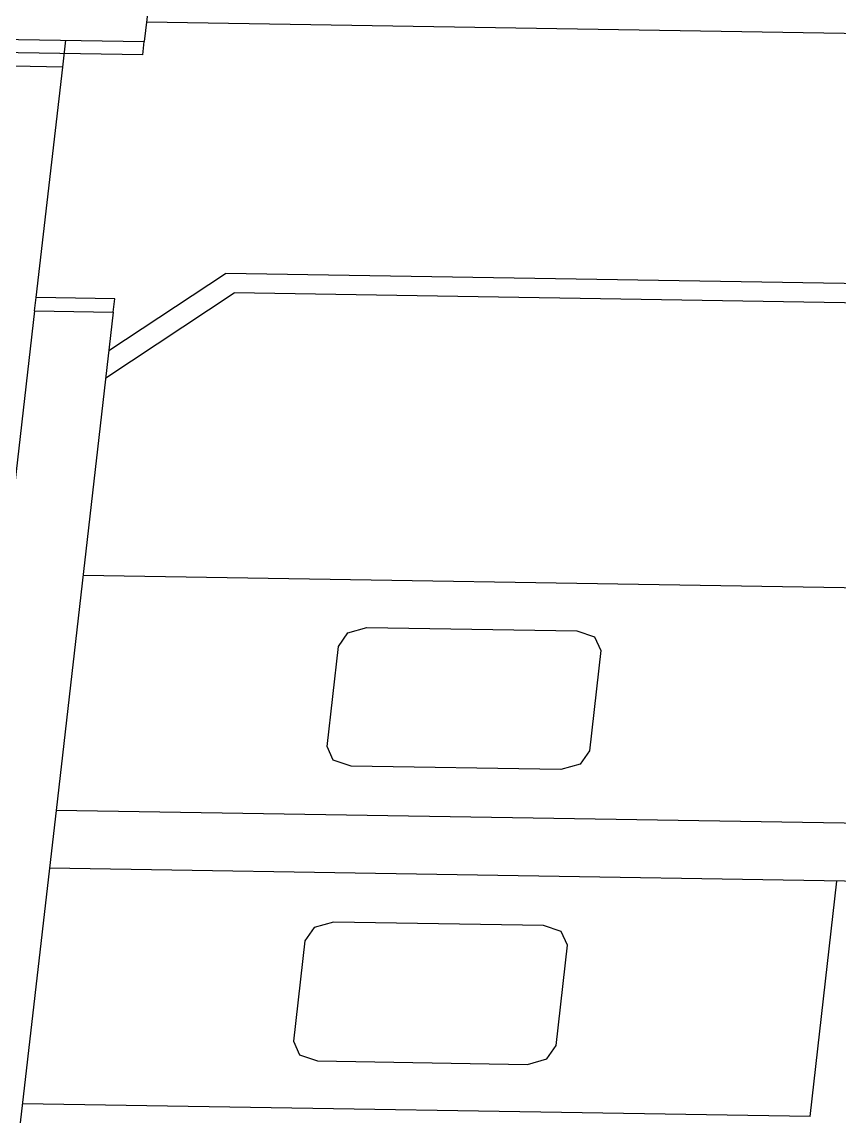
# Model space of a CAD drawing. Extents: x -68 to 264, y 51 to 115.
# Drawn here: x -60.913 to -59.141, y 78.313 to 80.697 of the extents above; entities that cross this region are included whole.
import ezdxf

# ---------------------------------------------------------------- set-up
doc = ezdxf.new("R2010")
doc.units = 0
doc.layers.get('0').update_dxf_attribs({"linetype": 'CONTINUOUS'})

msp = doc.modelspace()

# ---------------------------------------------------------------- linework, layer by layer
for p, q in [((-60.6338, 80.78), (-60.6481, 80.6554)), ((-58.1335, 80.6562), (-60.6433, 80.6969)), ((-62.5197, 80.6857), (-60.6481, 80.6554)), ((-60.8249, 80.5999), (-60.8182, 80.6581)), ((-60.6514, 80.6263), (-60.6481, 80.6554)), ((-60.6514, 80.6263), (-61.5408, 80.6407)), ((-60.8249, 80.5999), (-61.5441, 80.6116)), ((-60.8823, 80.1008), (-60.8249, 80.5999)), ((-60.725, 79.9857), (-60.4725, 80.1526)), ((-59.0026, 80.1288), (-60.4725, 80.1526)), ((-60.8857, 80.0717), (-60.8823, 80.1008)), ((-60.7121, 80.098), (-60.8823, 80.1008)), ((-60.7317, 79.9268), (-60.4537, 80.1107)), ((-59.0072, 80.0872), (-60.4537, 80.1107)), ((-60.7154, 80.0689), (-60.7121, 80.098)), ((-60.8857, 80.0717), (-61.0099, 78.9923)), ((-60.8857, 80.0717), (-60.7154, 80.0689)), ((-60.7154, 80.0689), (-60.8393, 78.9895)), ((-59.0765, 79.4708), (-60.7809, 79.4984)), ((-60.2074, 79.3742), (-60.1658, 79.3858)), ((-60.1658, 79.3858), (-59.7112, 79.3784)), ((-60.2274, 79.345), (-60.2074, 79.3742)), ((-59.7112, 79.3784), (-59.6724, 79.3655)), ((-59.6724, 79.3655), (-59.6591, 79.3358)), ((-60.2521, 79.1281), (-60.2274, 79.345)), ((-59.6591, 79.3358), (-59.6837, 79.1189)), ((-60.2388, 79.0983), (-60.2521, 79.1281)), ((-59.6837, 79.1189), (-59.7037, 79.0896)), ((-60.2, 79.0855), (-60.2388, 79.0983)), ((-59.7453, 79.0781), (-60.2, 79.0855)), ((-59.7037, 79.0896), (-59.7453, 79.0781)), ((-60.8393, 78.9895), (-60.8537, 78.8643)), ((-50.9396, 78.8288), (-60.8393, 78.9895)), ((-60.8537, 78.8643), (-60.917, 78.3127)), ((-50.9523, 78.7035), (-60.8537, 78.8643)), ((-59.2052, 78.3268), (-59.1478, 78.8366)), ((-60.2385, 78.7479), (-60.2801, 78.7364)), ((-59.7835, 78.7406), (-60.2385, 78.7479)), ((-60.2801, 78.7364), (-60.3001, 78.7071)), ((-59.7447, 78.7277), (-59.7835, 78.7406)), ((-59.7314, 78.6979), (-59.7447, 78.7277)), ((-60.3001, 78.7071), (-60.3249, 78.4898)), ((-59.756, 78.4806), (-59.7314, 78.6979)), ((-60.3249, 78.4898), (-60.3116, 78.46)), ((-59.776, 78.4513), (-59.756, 78.4806)), ((-60.3116, 78.46), (-60.2727, 78.4471)), ((-60.2727, 78.4471), (-59.8176, 78.4397)), ((-59.8176, 78.4397), (-59.776, 78.4513)), ((-59.2052, 78.3268), (-60.9122, 78.3545))]:
    msp.add_line(p, q)

doc.saveas('drawing.dxf')
